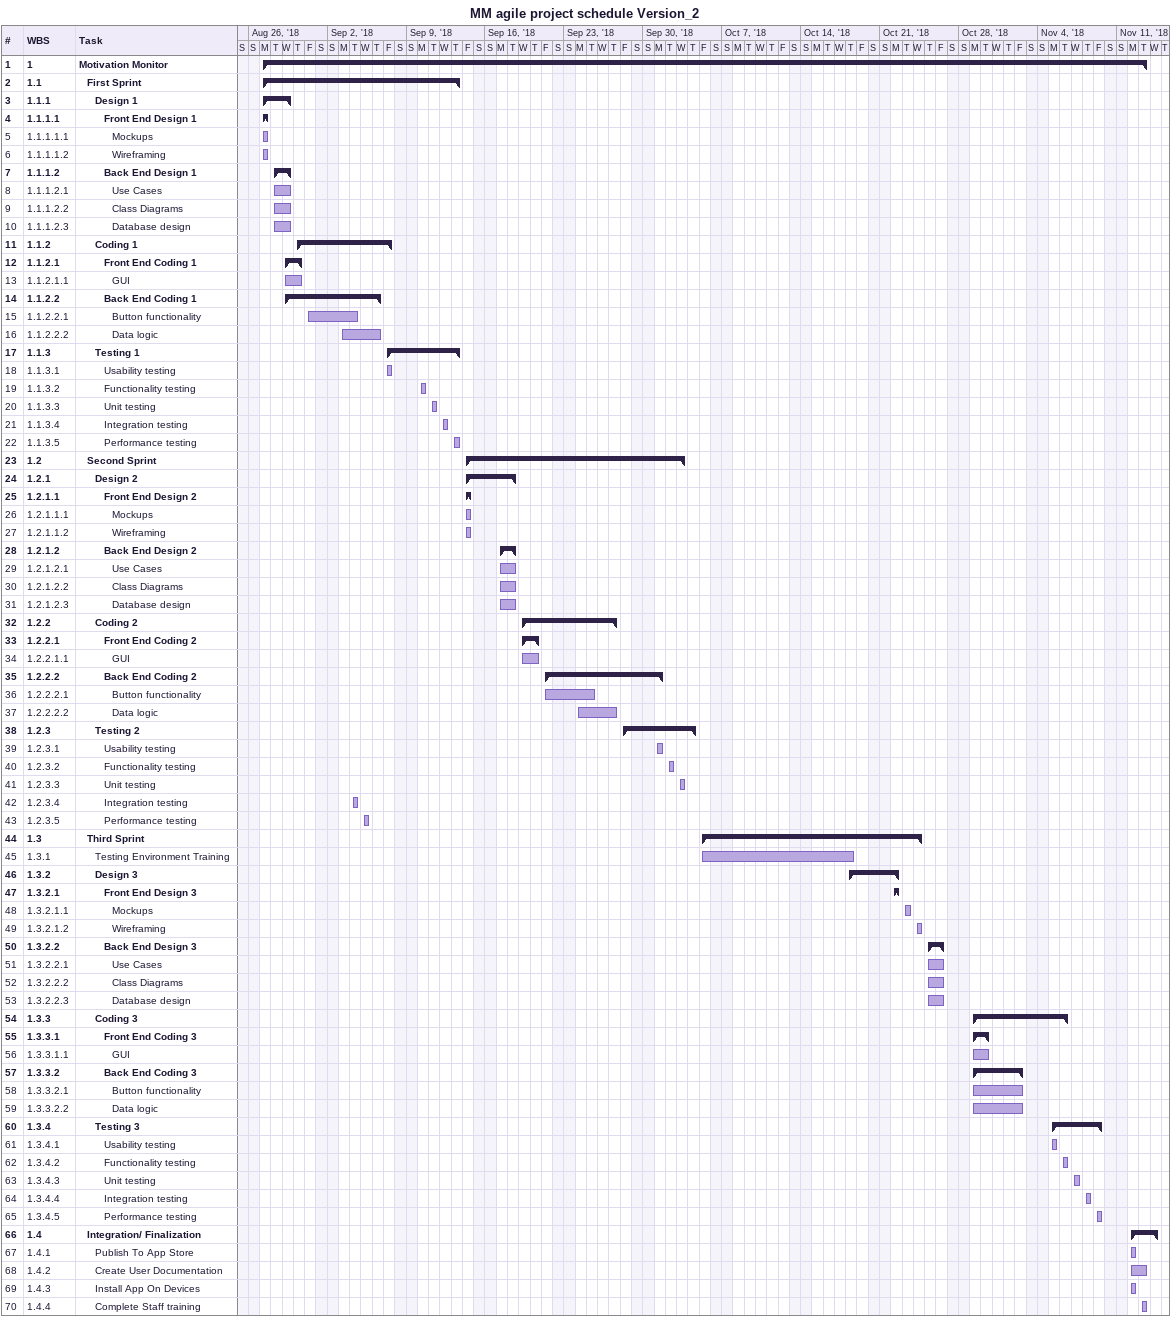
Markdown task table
MM agile project schedule Version_2

| ID | WBS | Task | Start | Finish |
|---|---|---|---|---|
| 1 | 1 | **Motivation Monitor** | 2018-08-27 | 2018-11-13 |
| 2 | 1.1 | **First Sprint** | 2018-08-27 | 2018-09-13 |
| 3 | 1.1.1 | **Design 1** | 2018-08-27 | 2018-08-29 |
| 4 | 1.1.1.1 | **Front End Design 1** | 2018-08-27 | 2018-08-27 |
| 5 | 1.1.1.1.1 | Mockups | 2018-08-27 | 2018-08-27 |
| 6 | 1.1.1.1.2 | Wireframing | 2018-08-27 | 2018-08-27 |
| 7 | 1.1.1.2 | **Back End Design 1** | 2018-08-28 | 2018-08-29 |
| 8 | 1.1.1.2.1 | Use Cases | 2018-08-28 | 2018-08-29 |
| 9 | 1.1.1.2.2 | Class Diagrams | 2018-08-28 | 2018-08-29 |
| 10 | 1.1.1.2.3 | Database design | 2018-08-28 | 2018-08-29 |
| 11 | 1.1.2 | **Coding 1** | 2018-08-30 | 2018-09-07 |
| 12 | 1.1.2.1 | **Front End Coding 1** | 2018-08-29 | 2018-08-30 |
| 13 | 1.1.2.1.1 | GUI | 2018-08-29 | 2018-08-30 |
| 14 | 1.1.2.2 | **Back End Coding 1** | 2018-08-29 | 2018-09-06 |
| 15 | 1.1.2.2.1 | Button functionality | 2018-08-31 | 2018-09-04 |
| 16 | 1.1.2.2.2 | Data logic | 2018-09-03 | 2018-09-06 |
| 17 | 1.1.3 | **Testing 1** | 2018-09-07 | 2018-09-13 |
| 18 | 1.1.3.1 | Usability testing | 2018-09-07 | 2018-09-07 |
| 19 | 1.1.3.2 | Functionality testing | 2018-09-10 | 2018-09-10 |
| 20 | 1.1.3.3 | Unit testing | 2018-09-11 | 2018-09-11 |
| 21 | 1.1.3.4 | Integration testing | 2018-09-12 | 2018-09-12 |
| 22 | 1.1.3.5 | Performance testing | 2018-09-13 | 2018-09-13 |
| 23 | 1.2 | **Second Sprint** | 2018-09-14 | 2018-10-03 |
| 24 | 1.2.1 | **Design 2** | 2018-09-14 | 2018-09-18 |
| 25 | 1.2.1.1 | **Front End Design 2** | 2018-09-14 | 2018-09-14 |
| 26 | 1.2.1.1.1 | Mockups | 2018-09-14 | 2018-09-14 |
| 27 | 1.2.1.1.2 | Wireframing | 2018-09-14 | 2018-09-14 |
| 28 | 1.2.1.2 | **Back End Design 2** | 2018-09-17 | 2018-09-18 |
| 29 | 1.2.1.2.1 | Use Cases | 2018-09-17 | 2018-09-18 |
| 30 | 1.2.1.2.2 | Class Diagrams | 2018-09-17 | 2018-09-18 |
| 31 | 1.2.1.2.3 | Database design | 2018-09-17 | 2018-09-18 |
| 32 | 1.2.2 | **Coding 2** | 2018-09-19 | 2018-09-27 |
| 33 | 1.2.2.1 | **Front End Coding 2** | 2018-09-19 | 2018-09-20 |
| 34 | 1.2.2.1.1 | GUI | 2018-09-19 | 2018-09-20 |
| 35 | 1.2.2.2 | **Back End Coding 2** | 2018-09-21 | 2018-10-01 |
| 36 | 1.2.2.2.1 | Button functionality | 2018-09-21 | 2018-09-25 |
| 37 | 1.2.2.2.2 | Data logic | 2018-09-24 | 2018-09-27 |
| 38 | 1.2.3 | **Testing 2** | 2018-09-28 | 2018-10-04 |
| 39 | 1.2.3.1 | Usability testing | 2018-10-01 | 2018-10-01 |
| 40 | 1.2.3.2 | Functionality testing | 2018-10-02 | 2018-10-02 |
| 41 | 1.2.3.3 | Unit testing | 2018-10-03 | 2018-10-03 |
| 42 | 1.2.3.4 | Integration testing | 2018-09-04 | 2018-09-04 |
| 43 | 1.2.3.5 | Performance testing | 2018-09-05 | 2018-09-05 |
| 44 | 1.3 | **Third Sprint** | 2018-10-05 | 2018-10-24 |
| 45 | 1.3.1 | Testing Environment Training | 2018-10-05 | 2018-10-18 |
| 46 | 1.3.2 | **Design 3** | 2018-10-18 | 2018-10-22 |
| 47 | 1.3.2.1 | **Front End Design 3** | 2018-10-22 | 2018-10-22 |
| 48 | 1.3.2.1.1 | Mockups | 2018-10-23 | 2018-10-23 |
| 49 | 1.3.2.1.2 | Wireframing | 2018-10-24 | 2018-10-24 |
| 50 | 1.3.2.2 | **Back End Design 3** | 2018-10-25 | 2018-10-26 |
| 51 | 1.3.2.2.1 | Use Cases | 2018-10-25 | 2018-10-26 |
| 52 | 1.3.2.2.2 | Class Diagrams | 2018-10-25 | 2018-10-26 |
| 53 | 1.3.2.2.3 | Database design | 2018-10-25 | 2018-10-26 |
| 54 | 1.3.3 | **Coding 3** | 2018-10-29 | 2018-11-06 |
| 55 | 1.3.3.1 | **Front End Coding 3** | 2018-10-29 | 2018-10-30 |
| 56 | 1.3.3.1.1 | GUI | 2018-10-29 | 2018-10-30 |
| 57 | 1.3.3.2 | **Back End Coding 3** | 2018-10-29 | 2018-11-02 |
| 58 | 1.3.3.2.1 | Button functionality | 2018-10-29 | 2018-11-02 |
| 59 | 1.3.3.2.2 | Data logic | 2018-10-29 | 2018-11-02 |
| 60 | 1.3.4 | **Testing 3** | 2018-11-05 | 2018-11-09 |
| 61 | 1.3.4.1 | Usability testing | 2018-11-05 | 2018-11-05 |
| 62 | 1.3.4.2 | Functionality testing | 2018-11-06 | 2018-11-06 |
| 63 | 1.3.4.3 | Unit testing | 2018-11-07 | 2018-11-07 |
| 64 | 1.3.4.4 | Integration testing | 2018-11-08 | 2018-11-08 |
| 65 | 1.3.4.5 | Performance testing | 2018-11-09 | 2018-11-09 |
| 66 | 1.4 | **Integration/ Finalization** | 2018-11-12 | 2018-11-14 |
| 67 | 1.4.1 | Publish To App Store | 2018-11-12 | 2018-11-12 |
| 68 | 1.4.2 | Create User Documentation | 2018-11-12 | 2018-11-13 |
| 69 | 1.4.3 | Install App On Devices | 2018-11-12 | 2018-11-12 |
| 70 | 1.4.4 | Complete Staff training | 2018-11-13 | 2018-11-13 |
